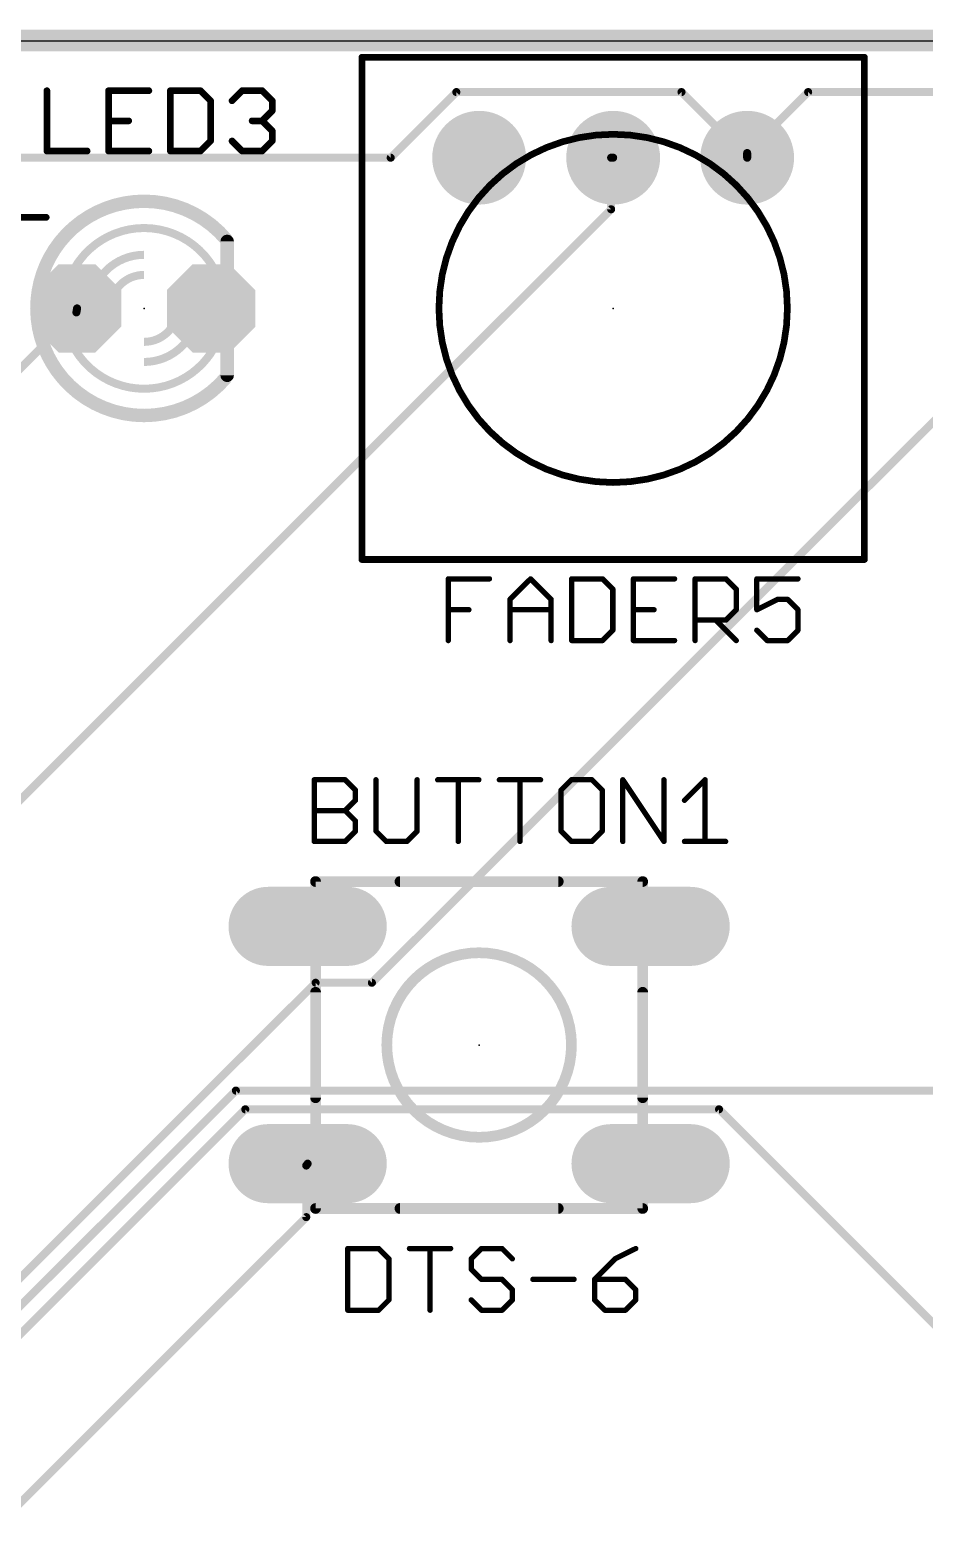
# Model space of a CAD drawing. Extents: x 0 to 101, y -4 to 80.
# Drawn here: x 66.41 to 83.36, y 51.95 to 80.21 of the extents above; entities that cross this region are included whole.
import ezdxf

# ---------------------------------------------------------------- set-up
doc = ezdxf.new("R2010")
doc.units = 0
for name, color, linetype in [('1', 14, 'CONTINUOUS'), ('16', 174, 'CONTINUOUS'), ('17', 94, 'CONTINUOUS'), ('20', 178, 'CONTINUOUS'), ('21', 251, 'CONTINUOUS'), ('23', 178, 'CONTINUOUS'), ('25', 251, 'CONTINUOUS'), ('27', 251, 'CONTINUOUS'), ('51', 251, 'CONTINUOUS')]:
    doc.layers.add(name, color=color, linetype=linetype)

# ---------------------------------------------------------------- blocks, each defined once
blk = doc.blocks.new('LONGP100')
at = {"const_width": 1}
blk.add_lwpolyline([(-0.5, 0), (0.5, 0)], dxfattribs=at)
at = {"const_width": 0.5}
for points in [[(-0.5, 0.25, 1), (-0.5, -0.25)], [(0.5, -0.25, 1), (0.5, 0.25)]]:
    blk.add_lwpolyline(points, format="xyb", dxfattribs=at)
blk = doc.blocks.new('ROUNDP')
at = {"const_width": 0.5}
blk.add_lwpolyline([(0, -0.25, 1), (0, 0.25, 1), (0, -0.25)], format="xyb", dxfattribs=at)
blk = doc.blocks.new('OCTAGONP')
at = {"const_width": 0.5}
blk.add_lwpolyline([(-0.25, -0.1036), (-0.25, 0.1036), (-0.1036, 0.25), (0.1036, 0.25), (0.25, 0.1036), (0.25, -0.1036), (0.1036, -0.25), (-0.1036, -0.25), (-0.25, -0.1036), (-0.25, 0.1036)], dxfattribs=at)

msp = doc.modelspace()

# ---------------------------------------------------------------- linework, layer by layer
at = {"layer": '1'}
for points, const_width in [([(100.33, 80.01), (0, 80.01)], 0.4064), ([(74.4982, 79.0321), (73.2536, 77.7875)], 0.1524), ([(78.7654, 79.0321), (74.4982, 79.0321)], 0.1524), ([(80.01, 77.7875), (78.7654, 79.0321)], 0.1524), ([(80.01, 77.8764), (81.1657, 79.0321)], 0.1524), ([(81.1657, 79.0321), (95.7453, 79.0321)], 0.1524), ([(73.2536, 77.7875), (62.23, 77.7875)], 0.1524), ([(77.4319, 77.7875), (77.4319, 76.8096)], 0.1524), ([(77.4319, 77.7875), (77.47, 77.7875)], 0.1524), ([(80.01, 77.8764), (80.01, 77.7875)], 0.1524), ([(77.4319, 76.8096), (50.3174, 49.6951)], 0.1524), ([(67.2973, 74.8538), (56.7182, 64.2747)], 0.1524), ([(67.2973, 74.8538), (67.31, 74.93)], 0.1524), ([(85.0773, 74.3204), (72.898, 62.1411)], 0.1524), ([(71.8312, 62.1411), (65.6971, 56.007)], 0.1524), ([(72.898, 62.1411), (71.8312, 62.1411)], 0.1524), ([(70.3199, 60.0964), (65.6971, 55.4736)], 0.1524), ([(85.5218, 60.0964), (70.3199, 60.0964)], 0.1524), ([(70.4977, 59.7408), (65.8749, 55.118)], 0.1524), ([(79.4766, 59.7408), (70.4977, 59.7408)], 0.1524), ([(90.1446, 49.0728), (79.4766, 59.7408)], 0.1524), ([(71.6534, 58.674), (71.68, 58.71)], 0.1524), ([(71.6534, 58.674), (71.6534, 57.6961)], 0.1524), ([(71.6534, 57.6961), (59.0296, 45.0723)], 0.1524)]:
    msp.add_lwpolyline(points, dxfattribs=dict(at, const_width=const_width))
at = {"layer": '1', "const_width": 0.0762}
for points in [[(74.4982, 79.0702, 1), (74.4982, 78.994)], [(74.5251, 79.0052, 1), (74.4713, 79.059)], [(78.7923, 79.059, 1), (78.7385, 79.0052)], [(78.7654, 78.994, 1), (78.7654, 79.0702)], [(81.1657, 79.0702, 1), (81.1657, 78.994)], [(81.1926, 79.0052, 1), (81.1388, 79.059)], [(73.2267, 77.8144, 1), (73.2805, 77.7606)], [(73.2536, 77.7494, 1), (73.2536, 77.8256)], [(77.47, 77.7875, 1), (77.3938, 77.7875)], [(77.4319, 77.8256, 1), (77.4319, 77.7494)], [(77.47, 77.7494, 1), (77.47, 77.8256)], [(80.0481, 77.8764, 1), (79.9719, 77.8764)], [(79.9719, 77.7875, 1), (80.0481, 77.7875)], [(79.9831, 77.9033, 1), (80.0369, 77.8495)], [(79.9831, 77.7606, 1), (80.0369, 77.8144)], [(77.4588, 76.7827, 1), (77.405, 76.8365)], [(77.3938, 76.8096, 1), (77.47, 76.8096)], [(67.3242, 74.8269, 1), (67.2704, 74.8807)], [(67.3476, 74.9237, 1), (67.2724, 74.9363)], [(67.2597, 74.8601, 1), (67.3349, 74.8475)], [(71.8312, 62.1792, 1), (71.8312, 62.103)], [(71.8581, 62.1142, 1), (71.8043, 62.168)], [(72.8711, 62.168, 1), (72.9249, 62.1142)], [(72.898, 62.103, 1), (72.898, 62.1792)], [(70.3199, 60.1345, 1), (70.3199, 60.0583)], [(70.3468, 60.0695, 1), (70.293, 60.1233)], [(70.4977, 59.7789, 1), (70.4977, 59.7027)], [(70.5246, 59.7139, 1), (70.4708, 59.7677)], [(79.5035, 59.7677, 1), (79.4497, 59.7139)], [(79.4766, 59.7027, 1), (79.4766, 59.7789)], [(71.6915, 58.674, 1), (71.6153, 58.674)], [(71.6228, 58.6966, 1), (71.684, 58.6514)], [(71.7106, 58.6874, 1), (71.6494, 58.7326)], [(71.6153, 57.6961, 1), (71.6915, 57.6961)], [(71.6803, 57.6692, 1), (71.6265, 57.723)]]:
    msp.add_lwpolyline(points, format="xyb", dxfattribs=at)
at = {"layer": '16', "const_width": 0.4064}
msp.add_lwpolyline([(100.33, 80.01), (0, 80.01)], dxfattribs=at)
at = {"layer": '20'}
msp.add_line((100, 80), (0, 80), dxfattribs=at)
at = {"layer": '21'}
for points, const_width in [([(72.7075, 79.7243, 1), (72.7075, 79.6608)], 0.0635), ([(72.7393, 79.6925, 1), (72.6758, 79.6925)], 0.0635), ([(82.2643, 79.6925, 1), (82.2007, 79.6925)], 0.0635), ([(82.2325, 79.6608, 1), (82.2325, 79.7243)], 0.0635), ([(77.47, 71.628, 1), (77.47, 78.232, 1), (77.47, 71.628)], 0.127), ([(68.58, 76.962, 0.277), (66.7871, 75.8862)], 0.254), ([(70.141, 76.2309, 0.2226), (68.58, 76.962)], 0.254), ([(66.7258, 76.6255, 1), (66.7258, 76.689)], 0.0635), ([(68.58, 76.454, 0.2361), (67.3608, 75.8444)], 0.1524), ([(69.8201, 75.8158, 0.2422), (68.58, 76.454)], 0.1524), ([(67.377, 73.9944, 0.2315), (68.58, 73.406)], 0.1524), ([(68.58, 73.406, 0.2315), (69.783, 73.9944)], 0.1524), ([(66.8157, 73.9218, 0.2691), (68.58, 72.898)], 0.254), ([(68.58, 72.898, 0.2206), (70.1312, 73.6174)], 0.254), ([(72.7075, 70.1993, 1), (72.7075, 70.1358)], 0.0635), ([(72.6758, 70.1675, 1), (72.7393, 70.1675)], 0.0635), ([(82.2007, 70.1675, 1), (82.2643, 70.1675)], 0.0635), ([(82.2325, 70.1358, 1), (82.2325, 70.1993)], 0.0635), ([(73.43, 64.1108, 1), (73.43, 64.0092)], 0.1016), ([(76.43, 64.0092, 1), (76.43, 64.1108)], 0.1016), ([(74.93, 59.21, 1), (74.93, 62.71, 1), (74.93, 59.21)], 0.2032), ([(71.8808, 61.96, 1), (71.7792, 61.96)], 0.1016), ([(78.0808, 61.96, 1), (77.9792, 61.96)], 0.1016), ([(71.7792, 59.96, 1), (71.8808, 59.96)], 0.1016), ([(77.9792, 59.96, 1), (78.0808, 59.96)], 0.1016), ([(73.43, 57.9108, 1), (73.43, 57.8092)], 0.1016), ([(76.43, 57.8092, 1), (76.43, 57.9108)], 0.1016)]:
    msp.add_lwpolyline(points, format="xyb", dxfattribs=dict(at, const_width=const_width))
for points, const_width in [([(82.2325, 79.6925), (72.7075, 79.6925)], 0.127), ([(72.7075, 79.6925), (72.7075, 70.1675)], 0.127), ([(82.2325, 70.1675), (82.2325, 79.6925)], 0.127), ([(65.9892, 76.6572), (66.7258, 76.6572)], 0.127), ([(72.7075, 70.1675), (82.2325, 70.1675)], 0.127), ([(76.43, 64.06), (73.43, 64.06)], 0.2032), ([(71.83, 59.96), (71.83, 61.96)], 0.2032), ([(78.03, 59.96), (78.03, 61.96)], 0.2032), ([(76.43, 57.86), (73.43, 57.86)], 0.2032)]:
    msp.add_lwpolyline(points, dxfattribs=dict(at, const_width=const_width))
at = {"layer": '23'}
for p in [(68.58, 74.93), (77.47, 74.93), (74.93, 60.96)]:
    msp.add_point(p, dxfattribs=at)
at = {"layer": '25'}
for points, const_width in [([(66.7703, 79.0585, 1), (66.7067, 79.0585)], 0.0635), ([(67.9396, 79.0585, 1), (67.8761, 79.0585)], 0.0635), ([(67.9079, 79.0902, 1), (67.9079, 79.0267)], 0.0635), ([(68.6705, 79.0267, 1), (68.6705, 79.0902)], 0.0635), ([(69.109, 79.0585, 1), (69.0455, 79.0585)], 0.0635), ([(69.0773, 79.0902, 1), (69.0773, 79.0267)], 0.0635), ([(69.6717, 79.0809, 1), (69.6268, 79.036)], 0.0635), ([(69.6493, 79.0267, 1), (69.6493, 79.0902)], 0.0635), ([(69.8717, 78.8678, 1), (69.8082, 78.8678)], 0.0635), ([(69.8175, 78.8454, 1), (69.8624, 78.8903)], 0.0635), ([(70.2242, 78.8903, 1), (70.2691, 78.8454)], 0.0635), ([(70.4374, 79.0902, 1), (70.4374, 79.0267)], 0.0635), ([(70.4598, 79.036, 1), (70.4149, 79.0809)], 0.0635), ([(70.8411, 79.0809, 1), (70.7962, 79.036)], 0.0635), ([(70.8187, 79.0267, 1), (70.8187, 79.0902)], 0.0635), ([(71.0411, 78.8678, 1), (70.9776, 78.8678)], 0.0635), ([(70.9869, 78.8454, 1), (71.0318, 78.8903)], 0.0635), ([(70.9776, 78.6771, 1), (71.0411, 78.6771)], 0.0635), ([(71.0318, 78.6547, 1), (70.9869, 78.6996)], 0.0635), ([(67.9079, 78.5182, 1), (67.9079, 78.4547)], 0.0635), ([(68.2892, 78.4547, 1), (68.2892, 78.5182)], 0.0635), ([(70.628, 78.5182, 1), (70.628, 78.4547)], 0.0635), ([(70.8411, 78.5089, 1), (70.7962, 78.464)], 0.0635), ([(70.7962, 78.5089, 1), (70.8411, 78.464)], 0.0635), ([(70.8187, 78.4547, 1), (70.8187, 78.5182)], 0.0635), ([(71.0411, 78.2958, 1), (70.9776, 78.2958)], 0.0635), ([(70.9869, 78.2734, 1), (71.0318, 78.3183)], 0.0635), ([(69.8082, 78.1052, 1), (69.8717, 78.1052)], 0.0635), ([(69.8624, 78.0827, 1), (69.8175, 78.1276)], 0.0635), ([(70.2691, 78.1276, 1), (70.2242, 78.0827)], 0.0635), ([(70.9776, 78.1052, 1), (71.0411, 78.1052)], 0.0635), ([(71.0318, 78.0827, 1), (70.9869, 78.1276)], 0.0635), ([(66.7067, 77.9145, 1), (66.7703, 77.9145)], 0.0635), ([(66.7385, 77.9463, 1), (66.7385, 77.8828)], 0.0635), ([(67.5012, 77.8828, 1), (67.5012, 77.9463)], 0.0635), ([(67.8761, 77.9145, 1), (67.9396, 77.9145)], 0.0635), ([(67.9079, 77.9463, 1), (67.9079, 77.8828)], 0.0635), ([(68.6705, 77.8828, 1), (68.6705, 77.9463)], 0.0635), ([(69.0773, 77.9463, 1), (69.0773, 77.8828)], 0.0635), ([(69.0455, 77.9145, 1), (69.109, 77.9145)], 0.0635), ([(69.6268, 77.937, 1), (69.6717, 77.892)], 0.0635), ([(69.6493, 77.8828, 1), (69.6493, 77.9463)], 0.0635), ([(70.4374, 77.9463, 1), (70.4374, 77.8828)], 0.0635), ([(70.4149, 77.892, 1), (70.4598, 77.937)], 0.0635), ([(70.7962, 77.937, 1), (70.8411, 77.892)], 0.0635), ([(70.8187, 77.8828, 1), (70.8187, 77.9463)], 0.0635), ([(74.3712, 69.8002, 1), (74.3204, 69.8002)], 0.0508), ([(74.3458, 69.8256, 1), (74.3458, 69.7748)], 0.0508), ([(75.1254, 69.7748, 1), (75.1254, 69.8256)], 0.0508), ([(75.923, 69.8182, 1), (75.887, 69.7822)], 0.0508), ([(75.923, 69.7822, 1), (75.887, 69.8182)], 0.0508), ([(76.71, 69.8002, 1), (76.6592, 69.8002)], 0.0508), ([(76.6846, 69.8256, 1), (76.6846, 69.7748)], 0.0508), ([(77.2873, 69.8182, 1), (77.2513, 69.7822)], 0.0508), ([(77.2693, 69.7748, 1), (77.2693, 69.8256)], 0.0508), ([(77.854, 69.8256, 1), (77.854, 69.7748)], 0.0508), ([(77.8794, 69.8002, 1), (77.8286, 69.8002)], 0.0508), ([(78.6336, 69.7748, 1), (78.6336, 69.8256)], 0.0508), ([(79.0488, 69.8002, 1), (78.998, 69.8002)], 0.0508), ([(79.0234, 69.8256, 1), (79.0234, 69.7748)], 0.0508), ([(79.626, 69.8182, 1), (79.5901, 69.7822)], 0.0508), ([(79.6081, 69.7748, 1), (79.6081, 69.8256)], 0.0508), ([(80.1928, 69.8256, 1), (80.1928, 69.7748)], 0.0508), ([(80.2182, 69.8002, 1), (80.1674, 69.8002)], 0.0508), ([(80.9724, 69.7748, 1), (80.9724, 69.8256)], 0.0508), ([(77.4896, 69.6053, 1), (77.4388, 69.6053)], 0.0508), ([(77.4462, 69.5873, 1), (77.4822, 69.6233)], 0.0508), ([(79.8284, 69.6053, 1), (79.7776, 69.6053)], 0.0508), ([(79.785, 69.5873, 1), (79.8209, 69.6233)], 0.0508), ([(74.3458, 69.2409, 1), (74.3458, 69.1901)], 0.0508), ([(74.7356, 69.1901, 1), (74.7356, 69.2409)], 0.0508), ([(75.4972, 69.4284, 1), (75.5332, 69.3924)], 0.0508), ([(75.5406, 69.4104, 1), (75.4898, 69.4104)], 0.0508), ([(75.5152, 69.2409, 1), (75.5152, 69.1901)], 0.0508), ([(76.3202, 69.4104, 1), (76.2694, 69.4104)], 0.0508), ([(76.2768, 69.3924, 1), (76.3128, 69.4284)], 0.0508), ([(76.2948, 69.1901, 1), (76.2948, 69.2409)], 0.0508), ([(77.854, 69.2409, 1), (77.854, 69.1901)], 0.0508), ([(78.2438, 69.1901, 1), (78.2438, 69.2409)], 0.0508), ([(79.8209, 69.1975, 1), (79.785, 69.2335)], 0.0508), ([(80.1814, 69.2382, 1), (80.2041, 69.1928)], 0.0508), ([(80.5826, 69.4358, 1), (80.5826, 69.385)], 0.0508), ([(80.5939, 69.3877, 1), (80.5712, 69.4331)], 0.0508), ([(80.7954, 69.4284, 1), (80.7595, 69.3924)], 0.0508), ([(80.7775, 69.385, 1), (80.7775, 69.4358)], 0.0508), ([(80.9978, 69.2155, 1), (80.947, 69.2155)], 0.0508), ([(80.9544, 69.1975, 1), (80.9903, 69.2335)], 0.0508), ([(79.0234, 69.046, 1), (79.0234, 68.9952)], 0.0508), ([(79.4311, 69.0386, 1), (79.3952, 69.0026)], 0.0508), ([(79.5901, 69.0386, 1), (79.626, 69.0026)], 0.0508), ([(79.6081, 68.9952, 1), (79.6081, 69.046)], 0.0508), ([(79.7776, 69.2155, 1), (79.8284, 69.2155)], 0.0508), ([(80.1674, 69.2155, 1), (80.2182, 69.2155)], 0.0508), ([(77.4388, 68.8257, 1), (77.4896, 68.8257)], 0.0508), ([(77.4822, 68.8077, 1), (77.4462, 68.8437)], 0.0508), ([(80.2107, 68.8437, 1), (80.1748, 68.8077)], 0.0508), ([(80.947, 68.8257, 1), (80.9978, 68.8257)], 0.0508), ([(80.9903, 68.8077, 1), (80.9544, 68.8437)], 0.0508), ([(74.3204, 68.6308, 1), (74.3712, 68.6308)], 0.0508), ([(75.4898, 68.6308, 1), (75.5406, 68.6308)], 0.0508), ([(76.2694, 68.6308, 1), (76.3202, 68.6308)], 0.0508), ([(76.6846, 68.6562, 1), (76.6846, 68.6054)], 0.0508), ([(76.6592, 68.6308, 1), (76.71, 68.6308)], 0.0508), ([(77.2513, 68.6488, 1), (77.2873, 68.6128)], 0.0508), ([(77.2693, 68.6054, 1), (77.2693, 68.6562)], 0.0508), ([(77.854, 68.6562, 1), (77.854, 68.6054)], 0.0508), ([(77.8286, 68.6308, 1), (77.8794, 68.6308)], 0.0508), ([(78.6336, 68.6054, 1), (78.6336, 68.6562)], 0.0508), ([(78.998, 68.6308, 1), (79.0488, 68.6308)], 0.0508), ([(79.785, 68.6128, 1), (79.8209, 68.6488)], 0.0508), ([(80.3877, 68.6562, 1), (80.3877, 68.6054)], 0.0508), ([(80.3697, 68.6128, 1), (80.4056, 68.6488)], 0.0508), ([(80.7595, 68.6488, 1), (80.7954, 68.6128)], 0.0508), ([(80.7775, 68.6054, 1), (80.7775, 68.6562)], 0.0508), ([(71.8312, 65.9902, 1), (71.7804, 65.9902)], 0.0508), ([(71.8058, 66.0156, 1), (71.8058, 65.9648)], 0.0508), ([(72.4085, 66.0082, 1), (72.3725, 65.9722)], 0.0508), ([(72.3905, 65.9648, 1), (72.3905, 66.0156)], 0.0508), ([(73.0006, 65.9902, 1), (72.9498, 65.9902)], 0.0508), ([(73.7802, 65.9902, 1), (73.7294, 65.9902)], 0.0508), ([(74.1446, 66.0156, 1), (74.1446, 65.9648)], 0.0508), ([(74.5598, 65.9902, 1), (74.509, 65.9902)], 0.0508), ([(74.9242, 65.9648, 1), (74.9242, 66.0156)], 0.0508), ([(75.314, 66.0156, 1), (75.314, 65.9648)], 0.0508), ([(75.7292, 65.9902, 1), (75.6784, 65.9902)], 0.0508), ([(76.0936, 65.9648, 1), (76.0936, 66.0156)], 0.0508), ([(76.6783, 66.0156, 1), (76.6783, 65.9648)], 0.0508), ([(76.6962, 65.9722, 1), (76.6603, 66.0082)], 0.0508), ([(77.086, 66.0082, 1), (77.0501, 65.9722)], 0.0508), ([(77.0681, 65.9648, 1), (77.0681, 66.0156)], 0.0508), ([(77.6782, 65.9902, 1), (77.6274, 65.9902)], 0.0508), ([(77.6739, 66.0043, 1), (77.6317, 65.9761)], 0.0508), ([(78.4578, 65.9902, 1), (78.407, 65.9902)], 0.0508), ([(79.2374, 65.9902, 1), (79.1866, 65.9902)], 0.0508), ([(79.2299, 65.9722, 1), (79.194, 66.0082)], 0.0508), ([(72.6108, 65.7953, 1), (72.56, 65.7953)], 0.0508), ([(72.56, 65.6004, 1), (72.6108, 65.6004)], 0.0508), ([(72.5674, 65.7773, 1), (72.6034, 65.8133)], 0.0508), ([(72.6034, 65.5824, 1), (72.5674, 65.6184)], 0.0508), ([(76.4654, 65.8133, 1), (76.5013, 65.7773)], 0.0508), ([(76.5088, 65.7953, 1), (76.458, 65.7953)], 0.0508), ([(77.2884, 65.7953, 1), (77.2376, 65.7953)], 0.0508), ([(77.245, 65.7773, 1), (77.2809, 65.8133)], 0.0508), ([(78.8042, 65.6184, 1), (78.8401, 65.5824)], 0.0508), ([(71.8058, 65.4309, 1), (71.8058, 65.3801)], 0.0508), ([(72.4085, 65.4235, 1), (72.3725, 65.3875)], 0.0508), ([(72.3725, 65.4235, 1), (72.4085, 65.3875)], 0.0508), ([(72.3905, 65.3801, 1), (72.3905, 65.4309)], 0.0508), ([(72.6108, 65.2106, 1), (72.56, 65.2106)], 0.0508), ([(72.56, 65.0157, 1), (72.6108, 65.0157)], 0.0508), ([(72.5674, 65.1926, 1), (72.6034, 65.2286)], 0.0508), ([(72.6034, 64.9977, 1), (72.5674, 65.0337)], 0.0508), ([(72.9932, 65.0337, 1), (72.9572, 64.9977)], 0.0508), ([(72.9498, 65.0157, 1), (73.0006, 65.0157)], 0.0508), ([(73.7294, 65.0157, 1), (73.7802, 65.0157)], 0.0508), ([(73.7728, 64.9977, 1), (73.7368, 65.0337)], 0.0508), ([(76.5013, 65.0337, 1), (76.4654, 64.9977)], 0.0508), ([(76.458, 65.0157, 1), (76.5088, 65.0157)], 0.0508), ([(77.2376, 65.0157, 1), (77.2884, 65.0157)], 0.0508), ([(77.2809, 64.9977, 1), (77.245, 65.0337)], 0.0508), ([(71.8058, 64.8462, 1), (71.8058, 64.7954)], 0.0508), ([(71.7804, 64.8208, 1), (71.8312, 64.8208)], 0.0508), ([(72.3725, 64.8388, 1), (72.4085, 64.8028)], 0.0508), ([(72.3905, 64.7954, 1), (72.3905, 64.8462)], 0.0508), ([(73.1701, 64.8462, 1), (73.1701, 64.7954)], 0.0508), ([(73.1521, 64.8028, 1), (73.1881, 64.8388)], 0.0508), ([(73.5419, 64.8388, 1), (73.5779, 64.8028)], 0.0508), ([(73.5599, 64.7954, 1), (73.5599, 64.8462)], 0.0508), ([(74.509, 64.8208, 1), (74.5598, 64.8208)], 0.0508), ([(75.6784, 64.8208, 1), (75.7292, 64.8208)], 0.0508), ([(76.6783, 64.8462, 1), (76.6783, 64.7954)], 0.0508), ([(76.6603, 64.8028, 1), (76.6962, 64.8388)], 0.0508), ([(77.0501, 64.8388, 1), (77.086, 64.8028)], 0.0508), ([(77.0681, 64.7954, 1), (77.0681, 64.8462)], 0.0508), ([(77.6274, 64.8208, 1), (77.6782, 64.8208)], 0.0508), ([(78.407, 64.8208, 1), (78.4578, 64.8208)], 0.0508), ([(78.4112, 64.8067, 1), (78.4535, 64.8349)], 0.0508), ([(78.8222, 64.8462, 1), (78.8222, 64.7954)], 0.0508), ([(79.1866, 64.8208, 1), (79.2374, 64.8208)], 0.0508), ([(79.6018, 64.7954, 1), (79.6018, 64.8462)], 0.0508)]:
    msp.add_lwpolyline(points, format="xyb", dxfattribs=dict(at, const_width=const_width))
for points, const_width in [([(66.7385, 79.0585), (66.7385, 77.9145)], 0.127), ([(68.6705, 79.0585), (67.9079, 79.0585)], 0.127), ([(67.9079, 79.0585), (67.9079, 77.9145)], 0.127), ([(69.0773, 79.0585), (69.0773, 77.9145)], 0.127), ([(69.6493, 79.0585), (69.0773, 79.0585)], 0.127), ([(69.8399, 78.8678), (69.6493, 79.0585)], 0.127), ([(69.8399, 78.1052), (69.8399, 78.8678)], 0.127), ([(70.2467, 78.8678), (70.4374, 79.0585)], 0.127), ([(70.4374, 79.0585), (70.8187, 79.0585)], 0.127), ([(70.8187, 79.0585), (71.0093, 78.8678)], 0.127), ([(71.0093, 78.8678), (71.0093, 78.6771)], 0.127), ([(71.0093, 78.6771), (70.8187, 78.4865)], 0.127), ([(67.9079, 78.4865), (68.2892, 78.4865)], 0.127), ([(70.8187, 78.4865), (70.628, 78.4865)], 0.127), ([(70.8187, 78.4865), (71.0093, 78.2958)], 0.127), ([(71.0093, 78.2958), (71.0093, 78.1052)], 0.127), ([(69.6493, 77.9145), (69.8399, 78.1052)], 0.127), ([(70.4374, 77.9145), (70.2467, 78.1052)], 0.127), ([(71.0093, 78.1052), (70.8187, 77.9145)], 0.127), ([(66.7385, 77.9145), (67.5012, 77.9145)], 0.127), ([(67.9079, 77.9145), (68.6705, 77.9145)], 0.127), ([(69.0773, 77.9145), (69.6493, 77.9145)], 0.127), ([(70.8187, 77.9145), (70.4374, 77.9145)], 0.127), ([(74.3458, 68.6308), (74.3458, 69.8002)], 0.1016), ([(74.3458, 69.8002), (75.1254, 69.8002)], 0.1016), ([(75.5152, 69.4104), (75.905, 69.8002)], 0.1016), ([(75.905, 69.8002), (76.2948, 69.4104)], 0.1016), ([(76.6846, 69.8002), (76.6846, 68.6308)], 0.1016), ([(77.2693, 69.8002), (76.6846, 69.8002)], 0.1016), ([(77.4642, 69.6053), (77.2693, 69.8002)], 0.1016), ([(78.6336, 69.8002), (77.854, 69.8002)], 0.1016), ([(77.854, 69.8002), (77.854, 68.6308)], 0.1016), ([(79.0234, 68.6308), (79.0234, 69.8002)], 0.1016), ([(79.0234, 69.8002), (79.6081, 69.8002)], 0.1016), ([(79.6081, 69.8002), (79.803, 69.6053)], 0.1016), ([(80.9724, 69.8002), (80.1928, 69.8002)], 0.1016), ([(80.1928, 69.8002), (80.1928, 69.2155)], 0.1016), ([(77.4642, 68.8257), (77.4642, 69.6053)], 0.1016), ([(79.803, 69.6053), (79.803, 69.2155)], 0.1016), ([(74.3458, 69.2155), (74.7356, 69.2155)], 0.1016), ([(75.5152, 68.6308), (75.5152, 69.4104)], 0.1016), ([(75.5152, 69.2155), (76.2948, 69.2155)], 0.1016), ([(76.2948, 69.4104), (76.2948, 68.6308)], 0.1016), ([(77.854, 69.2155), (78.2438, 69.2155)], 0.1016), ([(79.803, 69.2155), (79.6081, 69.0206)], 0.1016), ([(80.1928, 69.2155), (80.5826, 69.4104)], 0.1016), ([(80.5826, 69.4104), (80.7775, 69.4104)], 0.1016), ([(80.7775, 69.4104), (80.9724, 69.2155)], 0.1016), ([(80.9724, 69.2155), (80.9724, 68.8257)], 0.1016), ([(79.6081, 69.0206), (79.0234, 69.0206)], 0.1016), ([(79.4132, 69.0206), (79.803, 68.6308)], 0.1016), ([(77.2693, 68.6308), (77.4642, 68.8257)], 0.1016), ([(80.3877, 68.6308), (80.1928, 68.8257)], 0.1016), ([(80.9724, 68.8257), (80.7775, 68.6308)], 0.1016), ([(76.6846, 68.6308), (77.2693, 68.6308)], 0.1016), ([(77.854, 68.6308), (78.6336, 68.6308)], 0.1016), ([(80.7775, 68.6308), (80.3877, 68.6308)], 0.1016), ([(71.8058, 64.8208), (71.8058, 65.9902)], 0.1016), ([(71.8058, 65.9902), (72.3905, 65.9902)], 0.1016), ([(72.3905, 65.9902), (72.5854, 65.7953)], 0.1016), ([(72.9752, 65.9902), (72.9752, 65.0157)], 0.1016), ([(73.7548, 65.0157), (73.7548, 65.9902)], 0.1016), ([(74.1446, 65.9902), (74.9242, 65.9902)], 0.1016), ([(74.5344, 64.8208), (74.5344, 65.9902)], 0.1016), ([(75.314, 65.9902), (76.0936, 65.9902)], 0.1016), ([(75.7038, 64.8208), (75.7038, 65.9902)], 0.1016), ([(76.6783, 65.9902), (76.4834, 65.7953)], 0.1016), ([(77.0681, 65.9902), (76.6783, 65.9902)], 0.1016), ([(77.263, 65.7953), (77.0681, 65.9902)], 0.1016), ([(77.6528, 64.8208), (77.6528, 65.9902)], 0.1016), ([(77.6528, 65.9902), (78.4324, 64.8208)], 0.1016), ([(78.4324, 64.8208), (78.4324, 65.9902)], 0.1016), ([(78.8222, 65.6004), (79.212, 65.9902)], 0.1016), ([(79.212, 65.9902), (79.212, 64.8208)], 0.1016), ([(72.5854, 65.6004), (72.3905, 65.4055)], 0.1016), ([(72.5854, 65.7953), (72.5854, 65.6004)], 0.1016), ([(76.4834, 65.7953), (76.4834, 65.0157)], 0.1016), ([(77.263, 65.0157), (77.263, 65.7953)], 0.1016), ([(71.8058, 65.4055), (72.3905, 65.4055)], 0.1016), ([(72.3905, 65.4055), (72.5854, 65.2106)], 0.1016), ([(72.5854, 65.0157), (72.3905, 64.8208)], 0.1016), ([(72.5854, 65.2106), (72.5854, 65.0157)], 0.1016), ([(72.9752, 65.0157), (73.1701, 64.8208)], 0.1016), ([(73.5599, 64.8208), (73.7548, 65.0157)], 0.1016), ([(76.4834, 65.0157), (76.6783, 64.8208)], 0.1016), ([(77.0681, 64.8208), (77.263, 65.0157)], 0.1016), ([(72.3905, 64.8208), (71.8058, 64.8208)], 0.1016), ([(73.1701, 64.8208), (73.5599, 64.8208)], 0.1016), ([(76.6783, 64.8208), (77.0681, 64.8208)], 0.1016), ([(78.8222, 64.8208), (79.6018, 64.8208)], 0.1016)]:
    msp.add_lwpolyline(points, dxfattribs=dict(at, const_width=const_width))
at = {"layer": '27', "const_width": 0.1016}
for points in [[(72.4408, 57.1002), (72.4408, 55.9308)], [(73.0255, 57.1002), (72.4408, 57.1002)], [(73.2204, 56.9053), (73.0255, 57.1002)], [(73.6102, 57.1002), (74.3898, 57.1002)], [(74, 55.9308), (74, 57.1002)], [(74.9745, 57.1002), (74.7796, 56.9053)], [(75.3643, 57.1002), (74.9745, 57.1002)], [(75.5592, 56.9053), (75.3643, 57.1002)], [(77.898, 57.1002), (77.5082, 56.9053)], [(73.2204, 56.1257), (73.2204, 56.9053)], [(74.7796, 56.9053), (74.7796, 56.7104)], [(77.5082, 56.9053), (77.1184, 56.5155)], [(74.7796, 56.7104), (74.9745, 56.5155)], [(74.9745, 56.5155), (75.3643, 56.5155)], [(75.3643, 56.5155), (75.5592, 56.3206)], [(75.949, 56.5155), (76.7286, 56.5155)], [(77.1184, 56.5155), (77.1184, 56.1257)], [(77.7031, 56.5155), (77.1184, 56.5155)], [(77.898, 56.3206), (77.7031, 56.5155)], [(75.5592, 56.3206), (75.5592, 56.1257)], [(77.898, 56.1257), (77.898, 56.3206)], [(72.4408, 55.9308), (73.0255, 55.9308)], [(73.0255, 55.9308), (73.2204, 56.1257)], [(74.9745, 55.9308), (74.7796, 56.1257)], [(75.3643, 55.9308), (74.9745, 55.9308)], [(75.5592, 56.1257), (75.3643, 55.9308)], [(77.1184, 56.1257), (77.3133, 55.9308)], [(77.3133, 55.9308), (77.7031, 55.9308)], [(77.7031, 55.9308), (77.898, 56.1257)]]:
    msp.add_lwpolyline(points, dxfattribs=at)
at = {"layer": '27', "const_width": 0.0508}
for points in [[(72.4662, 57.1002, 1), (72.4154, 57.1002)], [(72.4408, 57.1256, 1), (72.4408, 57.0748)], [(73.0435, 57.1182, 1), (73.0075, 57.0822)], [(73.0255, 57.0748, 1), (73.0255, 57.1256)], [(73.6102, 57.1256, 1), (73.6102, 57.0748)], [(74.0254, 57.1002, 1), (73.9746, 57.1002)], [(74.3898, 57.0748, 1), (74.3898, 57.1256)], [(74.9745, 57.1256, 1), (74.9745, 57.0748)], [(74.9925, 57.0822, 1), (74.9565, 57.1182)], [(75.3823, 57.1182, 1), (75.3463, 57.0822)], [(75.3643, 57.0748, 1), (75.3643, 57.1256)], [(77.9093, 57.0775, 1), (77.8866, 57.1229)], [(73.2458, 56.9053, 1), (73.195, 56.9053)], [(73.2024, 56.8873, 1), (73.2384, 56.9233)], [(74.7616, 56.9233, 1), (74.7976, 56.8873)], [(74.805, 56.9053, 1), (74.7542, 56.9053)], [(75.5412, 56.8873, 1), (75.5772, 56.9233)], [(77.4968, 56.928, 1), (77.5195, 56.8826)], [(77.5261, 56.8873, 1), (77.4902, 56.9233)], [(74.7976, 56.7284, 1), (74.7616, 56.6924)], [(74.7542, 56.7104, 1), (74.805, 56.7104)], [(74.9745, 56.5409, 1), (74.9745, 56.4901)], [(74.9565, 56.4975, 1), (74.9925, 56.5335)], [(75.3823, 56.5335, 1), (75.3463, 56.4975)], [(75.3643, 56.4901, 1), (75.3643, 56.5409)], [(75.949, 56.5409, 1), (75.949, 56.4901)], [(76.7286, 56.4901, 1), (76.7286, 56.5409)], [(77.1004, 56.5335, 1), (77.1363, 56.4975)], [(77.1438, 56.5155, 1), (77.093, 56.5155)], [(77.1184, 56.5409, 1), (77.1184, 56.4901)], [(77.721, 56.5335, 1), (77.6851, 56.4975)], [(77.7031, 56.4901, 1), (77.7031, 56.5409)], [(75.5846, 56.3206, 1), (75.5338, 56.3206)], [(75.5412, 56.3026, 1), (75.5772, 56.3386)], [(77.9234, 56.3206, 1), (77.8726, 56.3206)], [(77.88, 56.3026, 1), (77.9159, 56.3386)], [(72.4408, 55.9562, 1), (72.4408, 55.9054)], [(73.0075, 55.9488, 1), (73.0435, 55.9128)], [(73.0255, 55.9054, 1), (73.0255, 55.9562)], [(73.195, 56.1257, 1), (73.2458, 56.1257)], [(73.2384, 56.1077, 1), (73.2024, 56.1437)], [(74.7976, 56.1437, 1), (74.7616, 56.1077)], [(74.9745, 55.9562, 1), (74.9745, 55.9054)], [(74.9565, 55.9128, 1), (74.9925, 55.9488)], [(75.3463, 55.9488, 1), (75.3823, 55.9128)], [(75.3643, 55.9054, 1), (75.3643, 55.9562)], [(75.5338, 56.1257, 1), (75.5846, 56.1257)], [(75.5772, 56.1077, 1), (75.5412, 56.1437)], [(77.1363, 56.1437, 1), (77.1004, 56.1077)], [(77.093, 56.1257, 1), (77.1438, 56.1257)], [(77.3133, 55.9562, 1), (77.3133, 55.9054)], [(77.2953, 55.9128, 1), (77.3312, 55.9488)], [(77.6851, 55.9488, 1), (77.721, 55.9128)], [(77.7031, 55.9054, 1), (77.7031, 55.9562)], [(77.8726, 56.1257, 1), (77.9234, 56.1257)], [(77.9159, 56.1077, 1), (77.88, 56.1437)], [(72.4154, 55.9308, 1), (72.4662, 55.9308)], [(73.9746, 55.9308, 1), (74.0254, 55.9308)]]:
    msp.add_lwpolyline(points, format="xyb", dxfattribs=at)
at = {"layer": '51'}
for points, const_width in [([(70.1548, 73.66), (70.1548, 76.2)], 0.254), ([(71.83, 64.06), (78.03, 64.06)], 0.2032), ([(71.83, 57.86), (71.83, 64.06)], 0.2032), ([(78.03, 64.06), (78.03, 57.86)], 0.2032), ([(78.03, 57.86), (71.83, 57.86)], 0.2032)]:
    msp.add_lwpolyline(points, dxfattribs=dict(at, const_width=const_width))
for points, const_width in [([(70.2183, 76.2, 1), (70.0913, 76.2)], 0.127), ([(66.7909, 75.8934, 0.1241), (66.548, 74.93)], 0.254), ([(67.4092, 75.9056, 0.1754), (67.056, 74.93)], 0.1524), ([(68.58, 75.946, 0.4142), (67.564, 74.93)], 0.1524), ([(70.104, 74.93, 0.179), (69.7371, 75.9218)], 0.1524), ([(68.58, 75.565, 0.4142), (67.945, 74.93)], 0.1524), ([(66.548, 74.93, 0.1388), (66.8494, 73.865)], 0.254), ([(67.056, 74.93, 0.1837), (67.4409, 73.9175)], 0.1524), ([(68.58, 74.295, 0.4142), (69.215, 74.93)], 0.1524), ([(68.58, 73.914, 0.4142), (69.596, 74.93)], 0.1524), ([(69.7508, 73.9544, 0.1754), (70.104, 74.93)], 0.1524), ([(70.0913, 73.66, 1), (70.2183, 73.66)], 0.127), ([(71.83, 64.1108, 1), (71.83, 64.0092)], 0.1016), ([(71.8808, 64.06, 1), (71.7792, 64.06)], 0.1016), ([(78.0808, 64.06, 1), (77.9792, 64.06)], 0.1016), ([(78.03, 64.0092, 1), (78.03, 64.1108)], 0.1016), ([(74.93, 59.21, 1), (74.93, 62.71, 1), (74.93, 59.21)], 0.2032), ([(71.83, 57.9108, 1), (71.83, 57.8092)], 0.1016), ([(78.03, 57.8092, 1), (78.03, 57.9108)], 0.1016), ([(71.7792, 57.86, 1), (71.8808, 57.86)], 0.1016), ([(77.9792, 57.86, 1), (78.0808, 57.86)], 0.1016)]:
    msp.add_lwpolyline(points, format="xyb", dxfattribs=dict(at, const_width=const_width))

# ---------------------------------------------------------------- block references
at = {"layer": '17', "xscale": 1.778, "yscale": 1.778, "rotation": 180}
for p in [(74.93, 77.7875), (74.93, 77.7875), (77.47, 77.7875), (77.47, 77.7875), (80.01, 77.7875), (80.01, 77.7875)]:
    msp.add_blockref('ROUNDP', p, dxfattribs=at)
at = {"layer": '17'}
for name, p, xscale, yscale in [('OCTAGONP', (67.31, 74.93), 1.6764, 1.6764), ('OCTAGONP', (67.31, 74.93), 1.6764, 1.6764), ('OCTAGONP', (69.85, 74.93), 1.6764, 1.6764), ('OCTAGONP', (69.85, 74.93), 1.6764, 1.6764), ('LONGP100', (71.68, 63.21), 1.5, 1.5), ('LONGP100', (71.68, 63.21), 1.5, 1.5), ('LONGP100', (78.18, 63.21), 1.5, 1.5), ('LONGP100', (78.18, 63.21), 1.5, 1.5), ('LONGP100', (71.68, 58.71), 1.5, 1.5), ('LONGP100', (71.68, 58.71), 1.5, 1.5), ('LONGP100', (78.18, 58.71), 1.5, 1.5), ('LONGP100', (78.18, 58.71), 1.5, 1.5)]:
    msp.add_blockref(name, p, dxfattribs=dict(at, xscale=xscale, yscale=yscale))

doc.saveas('drawing.dxf')
